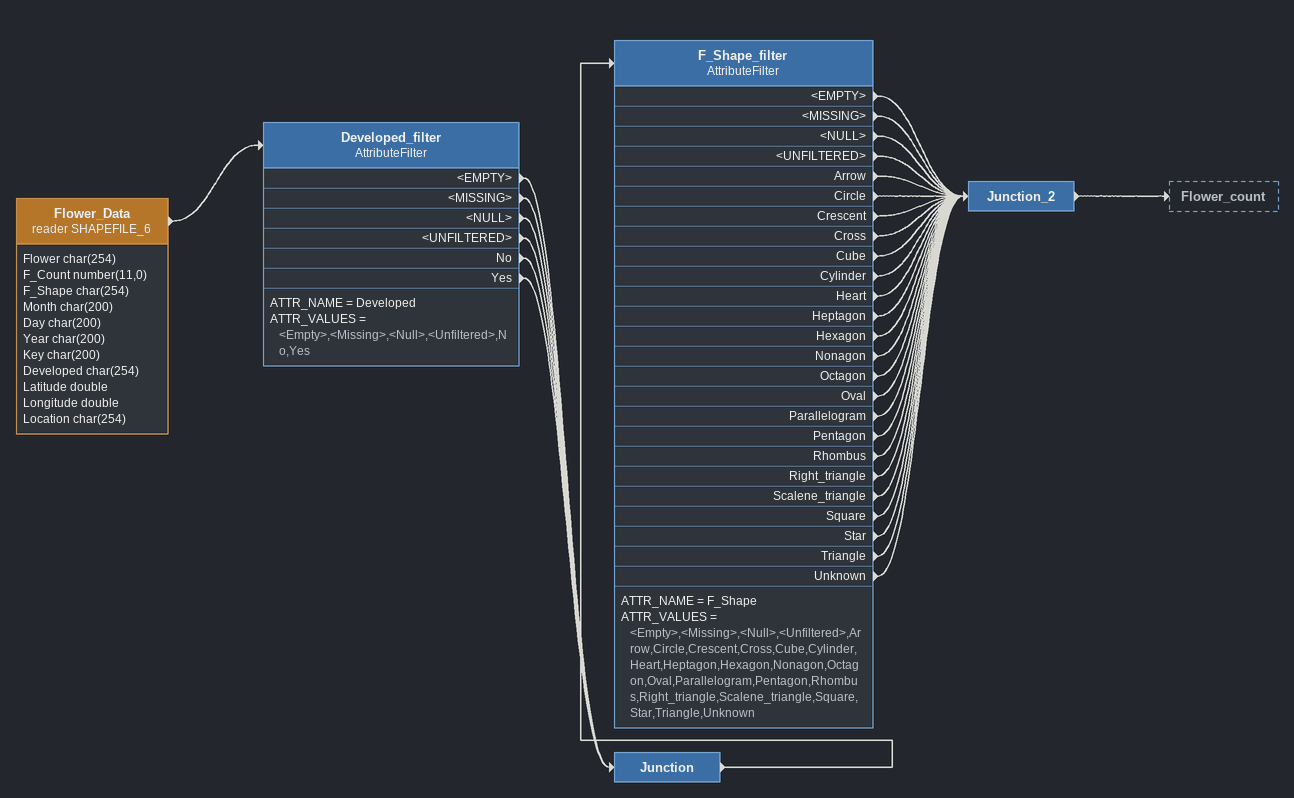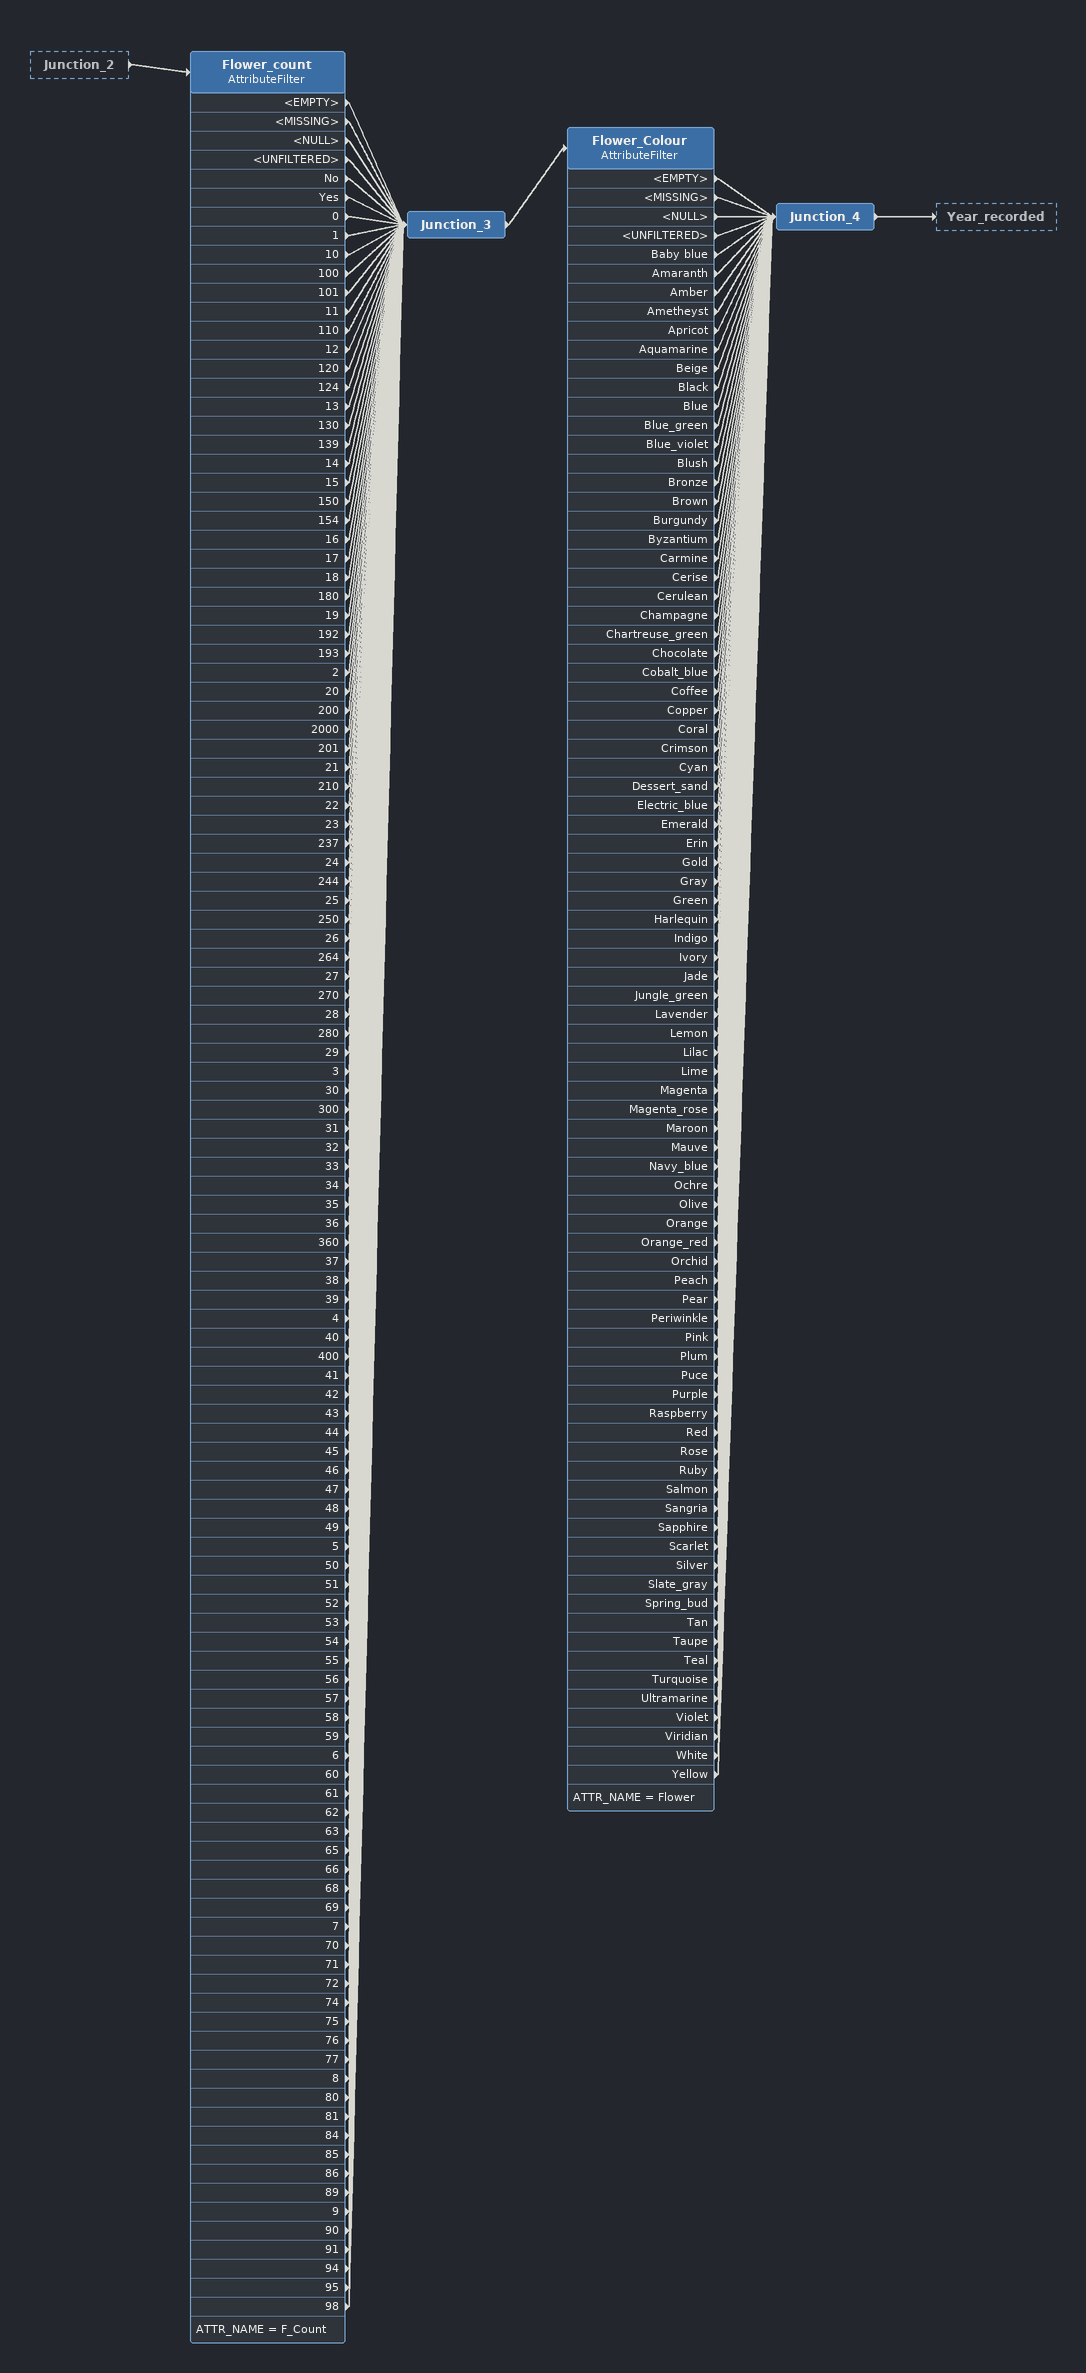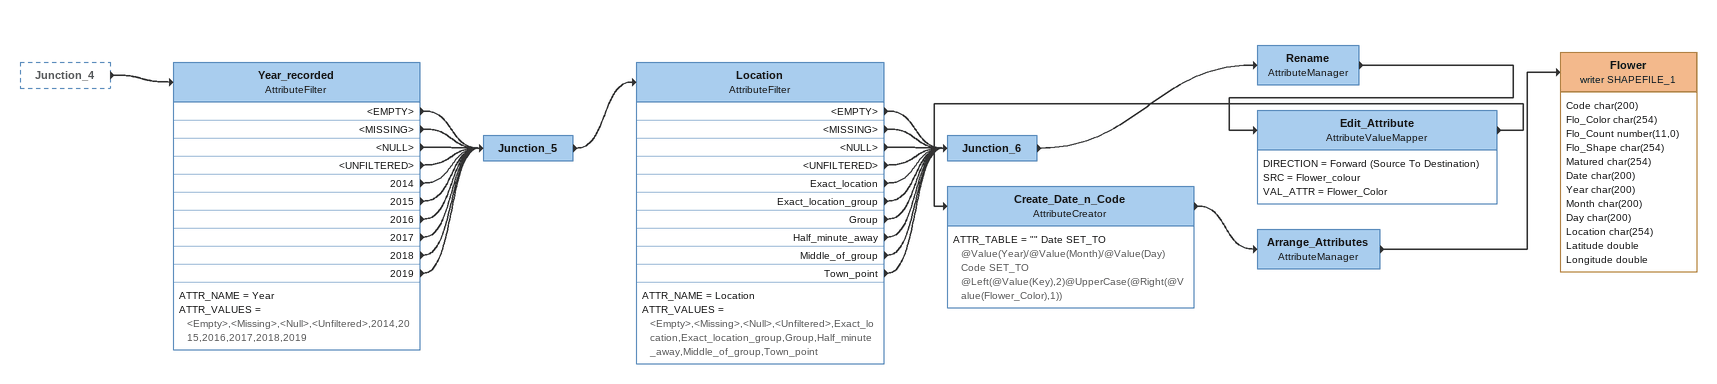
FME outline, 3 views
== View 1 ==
Flower_Data (reader SHAPEFILE_6)
    attributes: Flower char(254), F_Count number(11,0), F_Shape char(254), Month char(200), Day char(200), Year char(200), Key char(200), Developed char(254), Latitude double, Longitude double, Location char(254)
    -> Developed_filter
Developed_filter: AttributeFilter
    ATTR_NAME = Developed
    ATTR_VALUES = <Empty>,<Missing>,<Null>,<Unfiltered>,No,Yes
    <EMPTY> -> Junction
    <MISSING> -> Junction
    <NULL> -> Junction
    <UNFILTERED> -> Junction
    No -> Junction
    Yes -> Junction
Junction
    -> F_Shape_filter
F_Shape_filter: AttributeFilter
    ATTR_NAME = F_Shape
    ATTR_VALUES = <Empty>,<Missing>,<Null>,<Unfiltered>,Arrow,Circle,Crescent,Cross,Cube,Cylinder,Heart,Heptagon,Hexagon,Nonagon,Octagon,Oval,Parallelogram,Pentagon,Rhombus,Right_triangle,Scalene_triangle,Square,Star,Triangle,Unknown
    <EMPTY> -> Junction_2
    <MISSING> -> Junction_2
    <NULL> -> Junction_2
    <UNFILTERED> -> Junction_2
    Arrow -> Junction_2
    Circle -> Junction_2
    Crescent -> Junction_2
    Cross -> Junction_2
    Cube -> Junction_2
    Cylinder -> Junction_2
    Heart -> Junction_2
    Heptagon -> Junction_2
    Hexagon -> Junction_2
    Nonagon -> Junction_2
    Octagon -> Junction_2
    Oval -> Junction_2
    Parallelogram -> Junction_2
    Pentagon -> Junction_2
    Rhombus -> Junction_2
    Right_triangle -> Junction_2
    Scalene_triangle -> Junction_2
    Square -> Junction_2
    Star -> Junction_2
    Triangle -> Junction_2
    Unknown -> Junction_2
Junction_2
    -> Flower_count

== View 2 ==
Junction_2 [outside]
    -> Flower_count
Flower_count: AttributeFilter
    ATTR_NAME = F_Count
    <EMPTY> -> Junction_3
    <MISSING> -> Junction_3
    <NULL> -> Junction_3
    <UNFILTERED> -> Junction_3
    No -> Junction_3
    Yes -> Junction_3
    0 -> Junction_3
    1 -> Junction_3
    10 -> Junction_3
    100 -> Junction_3
    101 -> Junction_3
    11 -> Junction_3
    110 -> Junction_3
    12 -> Junction_3
    120 -> Junction_3
    124 -> Junction_3
    13 -> Junction_3
    130 -> Junction_3
    139 -> Junction_3
    14 -> Junction_3
    15 -> Junction_3
    150 -> Junction_3
    154 -> Junction_3
    16 -> Junction_3
    17 -> Junction_3
    18 -> Junction_3
    180 -> Junction_3
    19 -> Junction_3
    192 -> Junction_3
    193 -> Junction_3
    2 -> Junction_3
    20 -> Junction_3
    200 -> Junction_3
    2000 -> Junction_3
    201 -> Junction_3
    21 -> Junction_3
    210 -> Junction_3
    22 -> Junction_3
    23 -> Junction_3
    237 -> Junction_3
    24 -> Junction_3
    244 -> Junction_3
    25 -> Junction_3
    250 -> Junction_3
    26 -> Junction_3
    264 -> Junction_3
    27 -> Junction_3
    270 -> Junction_3
    28 -> Junction_3
    280 -> Junction_3
    29 -> Junction_3
    3 -> Junction_3
    30 -> Junction_3
    300 -> Junction_3
    31 -> Junction_3
    32 -> Junction_3
    33 -> Junction_3
    34 -> Junction_3
    35 -> Junction_3
    36 -> Junction_3
    360 -> Junction_3
    37 -> Junction_3
    38 -> Junction_3
    39 -> Junction_3
    4 -> Junction_3
    40 -> Junction_3
    400 -> Junction_3
    41 -> Junction_3
    42 -> Junction_3
    43 -> Junction_3
    44 -> Junction_3
    45 -> Junction_3
    46 -> Junction_3
    47 -> Junction_3
    48 -> Junction_3
    49 -> Junction_3
    5 -> Junction_3
    50 -> Junction_3
    51 -> Junction_3
    52 -> Junction_3
    53 -> Junction_3
    54 -> Junction_3
    55 -> Junction_3
    56 -> Junction_3
    57 -> Junction_3
    58 -> Junction_3
    59 -> Junction_3
    6 -> Junction_3
    60 -> Junction_3
    61 -> Junction_3
    62 -> Junction_3
    63 -> Junction_3
    65 -> Junction_3
    66 -> Junction_3
    68 -> Junction_3
    69 -> Junction_3
    7 -> Junction_3
    70 -> Junction_3
    71 -> Junction_3
    72 -> Junction_3
    74 -> Junction_3
    75 -> Junction_3
    76 -> Junction_3
    77 -> Junction_3
    8 -> Junction_3
    80 -> Junction_3
    81 -> Junction_3
    84 -> Junction_3
    85 -> Junction_3
    86 -> Junction_3
    89 -> Junction_3
    9 -> Junction_3
    90 -> Junction_3
    91 -> Junction_3
    94 -> Junction_3
    95 -> Junction_3
    98 -> Junction_3
Junction_3
    -> Flower_Colour
Flower_Colour: AttributeFilter
    ATTR_NAME = Flower
    <EMPTY> -> Junction_4
    <MISSING> -> Junction_4
    <NULL> -> Junction_4
    <UNFILTERED> -> Junction_4
    Baby blue -> Junction_4
    Amaranth -> Junction_4
    Amber -> Junction_4
    Ametheyst -> Junction_4
    Apricot -> Junction_4
    Aquamarine -> Junction_4
    Beige -> Junction_4
    Black -> Junction_4
    Blue -> Junction_4
    Blue_green -> Junction_4
    Blue_violet -> Junction_4
    Blush -> Junction_4
    Bronze -> Junction_4
    Brown -> Junction_4
    Burgundy -> Junction_4
    Byzantium -> Junction_4
    Carmine -> Junction_4
    Cerise -> Junction_4
    Cerulean -> Junction_4
    Champagne -> Junction_4
    Chartreuse_green -> Junction_4
    Chocolate -> Junction_4
    Cobalt_blue -> Junction_4
    Coffee -> Junction_4
    Copper -> Junction_4
    Coral -> Junction_4
    Crimson -> Junction_4
    Cyan -> Junction_4
    Dessert_sand -> Junction_4
    Electric_blue -> Junction_4
    Emerald -> Junction_4
    Erin -> Junction_4
    Gold -> Junction_4
    Gray -> Junction_4
    Green -> Junction_4
    Harlequin -> Junction_4
    Indigo -> Junction_4
    Ivory -> Junction_4
    Jade -> Junction_4
    Jungle_green -> Junction_4
    Lavender -> Junction_4
    Lemon -> Junction_4
    Lilac -> Junction_4
    Lime -> Junction_4
    Magenta -> Junction_4
    Magenta_rose -> Junction_4
    Maroon -> Junction_4
    Mauve -> Junction_4
    Navy_blue -> Junction_4
    Ochre -> Junction_4
    Olive -> Junction_4
    Orange -> Junction_4
    Orange_red -> Junction_4
    Orchid -> Junction_4
    Peach -> Junction_4
    Pear -> Junction_4
    Periwinkle -> Junction_4
    Pink -> Junction_4
    Plum -> Junction_4
    Puce -> Junction_4
    Purple -> Junction_4
    Raspberry -> Junction_4
    Red -> Junction_4
    Rose -> Junction_4
    Ruby -> Junction_4
    Salmon -> Junction_4
    Sangria -> Junction_4
    Sapphire -> Junction_4
    Scarlet -> Junction_4
    Silver -> Junction_4
    Slate_gray -> Junction_4
    Spring_bud -> Junction_4
    Tan -> Junction_4
    Taupe -> Junction_4
    Teal -> Junction_4
    Turquoise -> Junction_4
    Ultramarine -> Junction_4
    Violet -> Junction_4
    Viridian -> Junction_4
    White -> Junction_4
    Yellow -> Junction_4
Junction_4
    -> Year_recorded

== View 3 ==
Junction_4 [outside]
    -> Year_recorded
Year_recorded: AttributeFilter
    ATTR_NAME = Year
    ATTR_VALUES = <Empty>,<Missing>,<Null>,<Unfiltered>,2014,2015,2016,2017,2018,2019
    <EMPTY> -> Junction_5
    <MISSING> -> Junction_5
    <NULL> -> Junction_5
    <UNFILTERED> -> Junction_5
    2014 -> Junction_5
    2015 -> Junction_5
    2016 -> Junction_5
    2017 -> Junction_5
    2018 -> Junction_5
    2019 -> Junction_5
Junction_5
    -> Location
Location: AttributeFilter
    ATTR_NAME = Location
    ATTR_VALUES = <Empty>,<Missing>,<Null>,<Unfiltered>,Exact_location,Exact_location_group,Group,Half_minute_away,Middle_of_group,Town_point
    <EMPTY> -> Junction_6
    <MISSING> -> Junction_6
    <NULL> -> Junction_6
    <UNFILTERED> -> Junction_6
    Exact_location -> Junction_6
    Exact_location_group -> Junction_6
    Group -> Junction_6
    Half_minute_away -> Junction_6
    Middle_of_group -> Junction_6
    Town_point -> Junction_6
Junction_6
    -> Rename
Rename: AttributeManager
    -> Edit_Attribute
Edit_Attribute: AttributeValueMapper
    DIRECTION = Forward (Source To Destination)
    SRC = Flower_colour
    VAL_ATTR = Flower_Color
    -> Create_Date_n_Code
Create_Date_n_Code: AttributeCreator
    ATTR_TABLE = "" Date SET_TO @Value(Year)/@Value(Month)/@Value(Day)  Code SET_TO @Left(@Value(Key),2)@UpperCase(@Right(@Value(Flower_Color),1))
    -> Arrange_Attributes
Arrange_Attributes: AttributeManager
    -> Flower (writer SHAPEFILE_1)
Flower (writer SHAPEFILE_1)
    attributes: Code char(200), Flo_Color char(254), Flo_Count number(11,0), Flo_Shape char(254), Matured char(254), Date char(200), Year char(200), Month char(200), Day char(200), Location char(254), Latitude double, Longitude double
